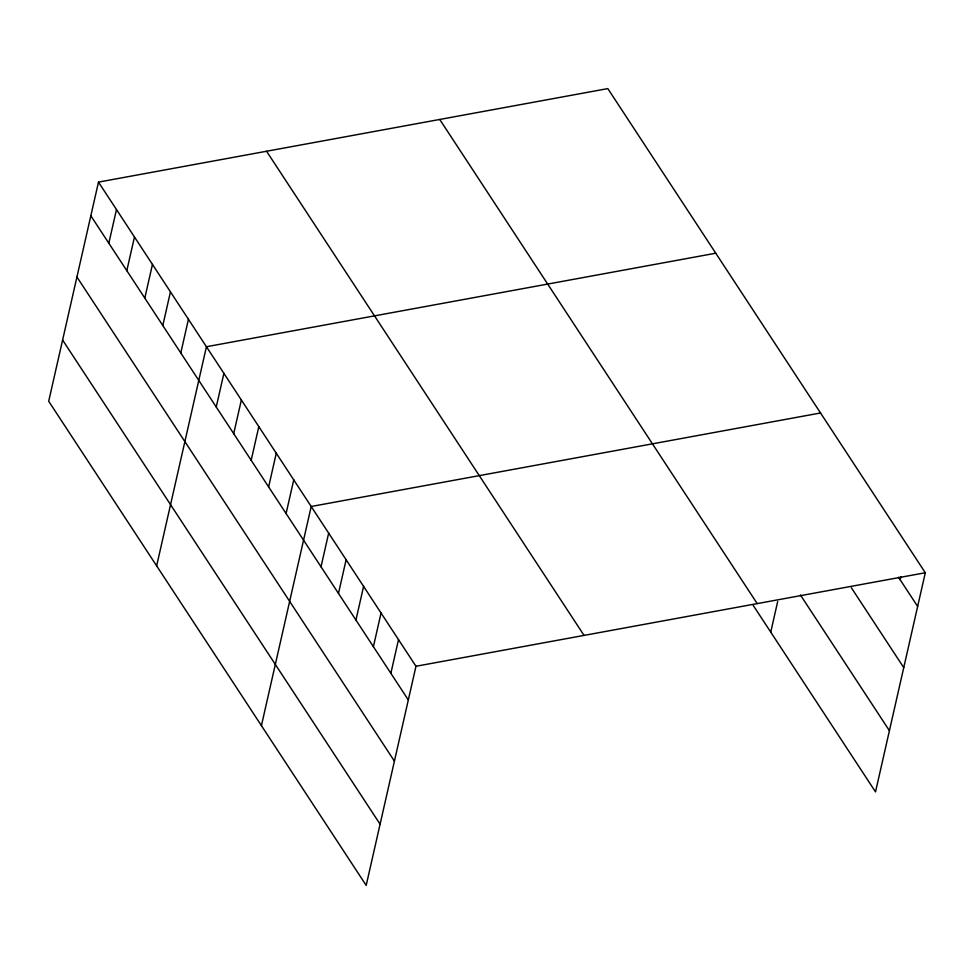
<?xml version="1.0" encoding="UTF-8"?>
<svg xmlns="http://www.w3.org/2000/svg" width="974" height="974" viewBox="0 0 974 974"><rect width="100%" height="100%" fill="white"/><g stroke="black" fill="none" stroke-linecap="round" stroke-linejoin="round"><path stroke-width="1.46" d="M98.484 182.114L48.7 401.251L366.187 885.403L415.971 666.265L98.484 182.114L607.813 88.597L925.3 572.749L875.516 791.886L753.279 605.487M108.82 243.232L116.478 209.556M126.815 270.662L134.473 236.986M144.809 298.093L152.455 264.417M162.804 325.535L170.45 291.859M180.787 352.965L188.445 319.289M156.644 565.857L206.427 346.732L715.756 253.216M216.24 407.035L223.898 373.359M233.711 433.661L241.357 399.985M251.17 460.288L258.816 426.612M268.629 486.915L276.275 453.239M286.088 513.542L293.746 479.865M261.422 725.63L311.205 506.492L820.534 412.976M321.018 566.807L328.664 533.131M338.477 593.434L346.123 559.758M355.936 620.061L363.594 586.385M373.395 646.687L381.053 613.011M390.866 673.314L398.512 639.638M770.738 632.114L777.69 601.518M900.183 579.798L900.853 576.876M415.971 666.265L925.3 572.749M898.527 577.265L917.654 606.425M851.361 587.748L903.75 667.628M800.445 595.004L889.42 730.683M439.737 119.461L757.224 603.612M266.559 151.25L584.059 635.413M90.838 215.79L408.325 699.941M76.934 276.993L394.421 761.144M62.604 340.048L380.091 824.199"/></g></svg>
